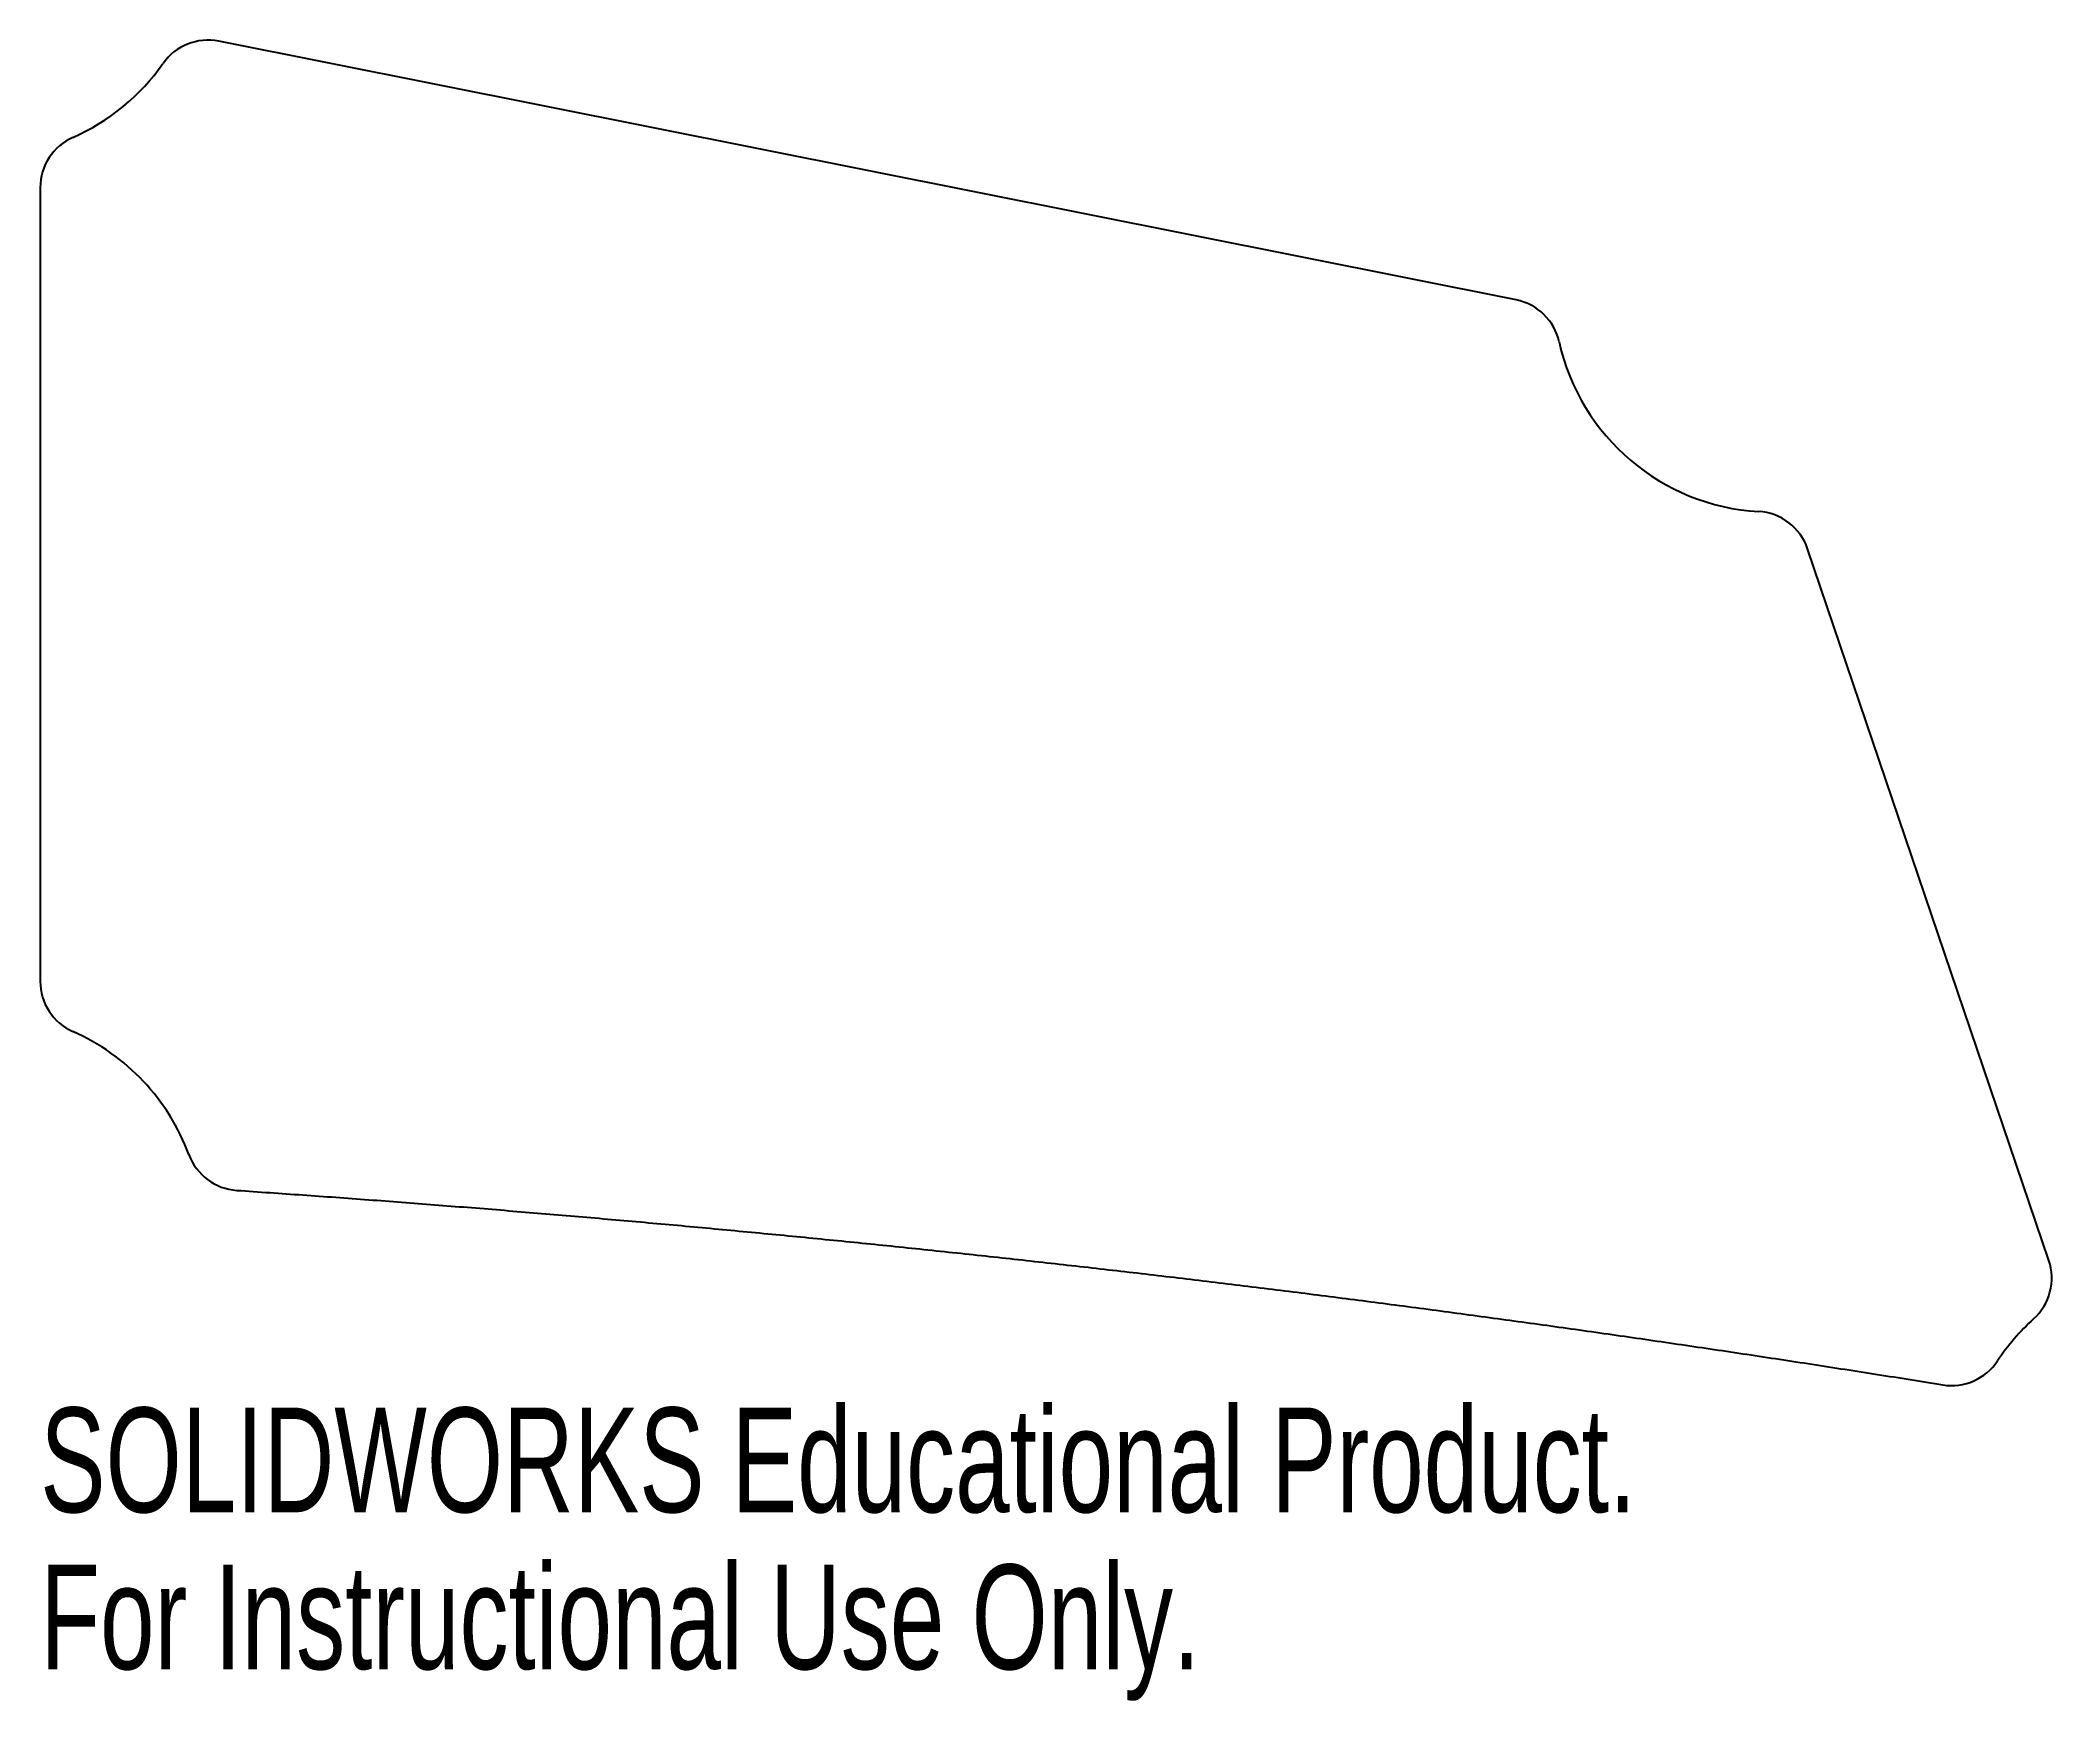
# Model space of a CAD drawing. Header units: inches. Extents: x -1.63 to 2.03, y -1.93 to 1.09.
import ezdxf

# ---------------------------------------------------------------- set-up
doc = ezdxf.new("R2010")
doc.units = ezdxf.units.IN
doc.header["$MEASUREMENT"] = 0
doc.styles.add('SLDTEXTSTYLE0', font='TXT', dxfattribs={"width": 0.7})

msp = doc.modelspace()

# ---------------------------------------------------------------- linework, layer by layer
at = {"color": 7, "linetype": 'Continuous', "lineweight": 25}
for p, q in [((1.052, 0.6162), (-1.3064, 1.0866)), ((-1.6309, 0.8204), (-1.6309, -0.6227)), ((2.0201, -1.1304), (1.5816, 0.1637))]:
    msp.add_line(p, q, dxfattribs=at)
for centre, radius, start, end in [((-1.3259, 0.9885), 0.1, 78.7213, 144.8903), ((-1.7309, 1.2732), 0.395, 293.831, 324.8903), ((-1.5309, 0.8204), 0.1, 113.831, 180), ((1.0324, 0.5182), 0.1, 12.5523, 78.7213), ((1.5156, 0.6257), 0.395, 192.5523, 266.6738), ((1.4869, 0.1316), 0.1, 18.7213, 86.6738), ((-1.5309, -0.6227), 0.1, 180, 246.169), ((-1.7309, -1.0755), 0.395, 20.3698, 66.169), ((-1.2668, -0.9032), 0.1, 200.3698, 266.1539), ((1.9254, -1.1625), 0.1, 312.0232, 18.7213), ((2.2568, -1.5302), 0.395, 132.0232, 146.6208), ((1.8434, -1.2579), 0.1, 260.8371, 326.6208)]:
    msp.add_arc(centre, radius, start, end, dxfattribs=at)
msp.add_open_spline([(-1.2735, -1.003), (-1.2336, -1.0057), (-1.1536, -1.0112), (-1.0338, -1.0199), (-0.914, -1.029), (-0.7943, -1.0386), (-0.6746, -1.0486), (-0.555, -1.059), (-0.4354, -1.0698), (-0.3159, -1.0811), (-0.1964, -1.0927), (-0.0769, -1.1048), (0.0425, -1.1174), (0.1618, -1.1303), (0.2811, -1.1437), (0.4004, -1.1575), (0.5196, -1.1718), (0.6387, -1.1864), (0.7578, -1.2015), (0.8769, -1.217), (0.9959, -1.233), (1.1148, -1.2493), (1.2337, -1.2661), (1.3526, -1.2834), (1.4714, -1.301), (1.5902, -1.3191), (1.7089, -1.3376), (1.788, -1.3502), (1.8275, -1.3566)], degree=3, knots=[0, 0, 0, 0, 0.038486, 0.076966, 0.11544, 0.15391, 0.192375, 0.230837, 0.269295, 0.30775, 0.346202, 0.384653, 0.423102, 0.46155, 0.499998, 0.538446, 0.576894, 0.615344, 0.653795, 0.692247, 0.730703, 0.769161, 0.807623, 0.846088, 0.884558, 0.923033, 0.961514, 1, 1, 1, 1], dxfattribs=at)

# ---------------------------------------------------------------- texts
at = {"color": 7, "linetype": 'Continuous', "char_height": 0.1903, "attachment_point": 1, "style": 'SLDTEXTSTYLE0'}
for s, insert in [('SOLIDWORKS Educational Product.', (-1.6309, -1.398)), ('For Instructional Use Only.', (-1.6309, -1.6834))]:
    msp.add_mtext(s, dxfattribs=dict(at, insert=insert))

doc.saveas('drawing.dxf')
